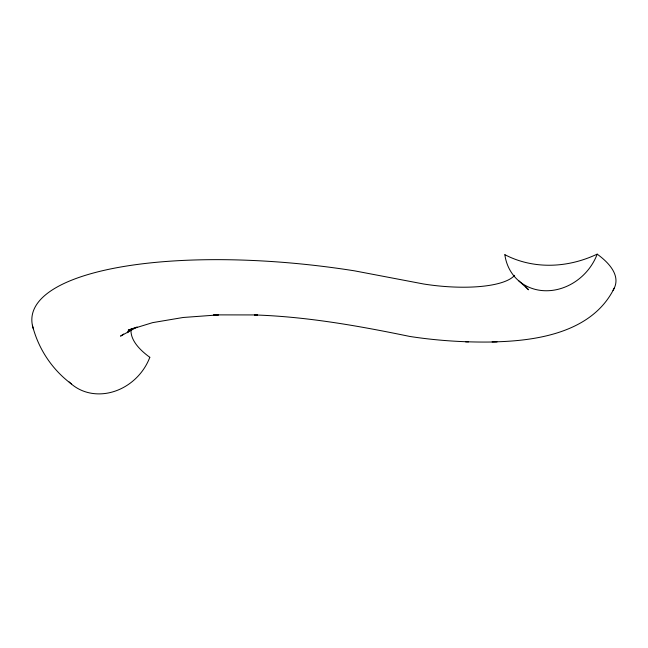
<?xml version="1.0" encoding="UTF-8"?>
<svg xmlns="http://www.w3.org/2000/svg" width="648" height="648" viewBox="0 0 648 648"><rect width="100%" height="100%" fill="white"/><g stroke="black" fill="none" stroke-linecap="round" stroke-linejoin="round"><path stroke-width="0.97" d="M128.401 331.047L127.454 332.748L129.422 330.448M614.304 287.996C592.483 332.635 536.665 341.123 492.107 341.909M123.63 334.044L120.536 336.126L137.093 327.005L128.191 330.148L152.612 322.639L183.125 317.488L218.53 314.879L213.605 314.879L257.418 314.936L254.478 314.936C306.893 316.653 358.555 325.863 409.795 336.45C438.656 340.897 467.848 342.614 497.032 341.909M465.637 341.869L468.577 341.869M518.748 280.778L528.549 289.786L525.415 286.335M71.369 383.916C52.01 369.514 38.232 348.616 32.4 325.272M33.315 328.747A280.746 84.888 6.9 0 1 354.472 270.832L423.565 283.986A81.138 24.535 6.9 0 0 514.593 275.351M149.785 357.275A180.938 54.707 6.9 0 1 131.05 329.2M149.826 357.283A51.37 45.125 -47.4 0 1 69.166 381.939M504.897 254.704A113.457 99.679 -47.4 0 0 597.164 254.138A180.938 54.707 6.9 0 1 613.008 290.344M597.205 254.146A51.37 45.125 -47.4 0 1 546.637 290.758A51.37 45.125 -47.4 0 1 504.857 254.721"/></g></svg>
